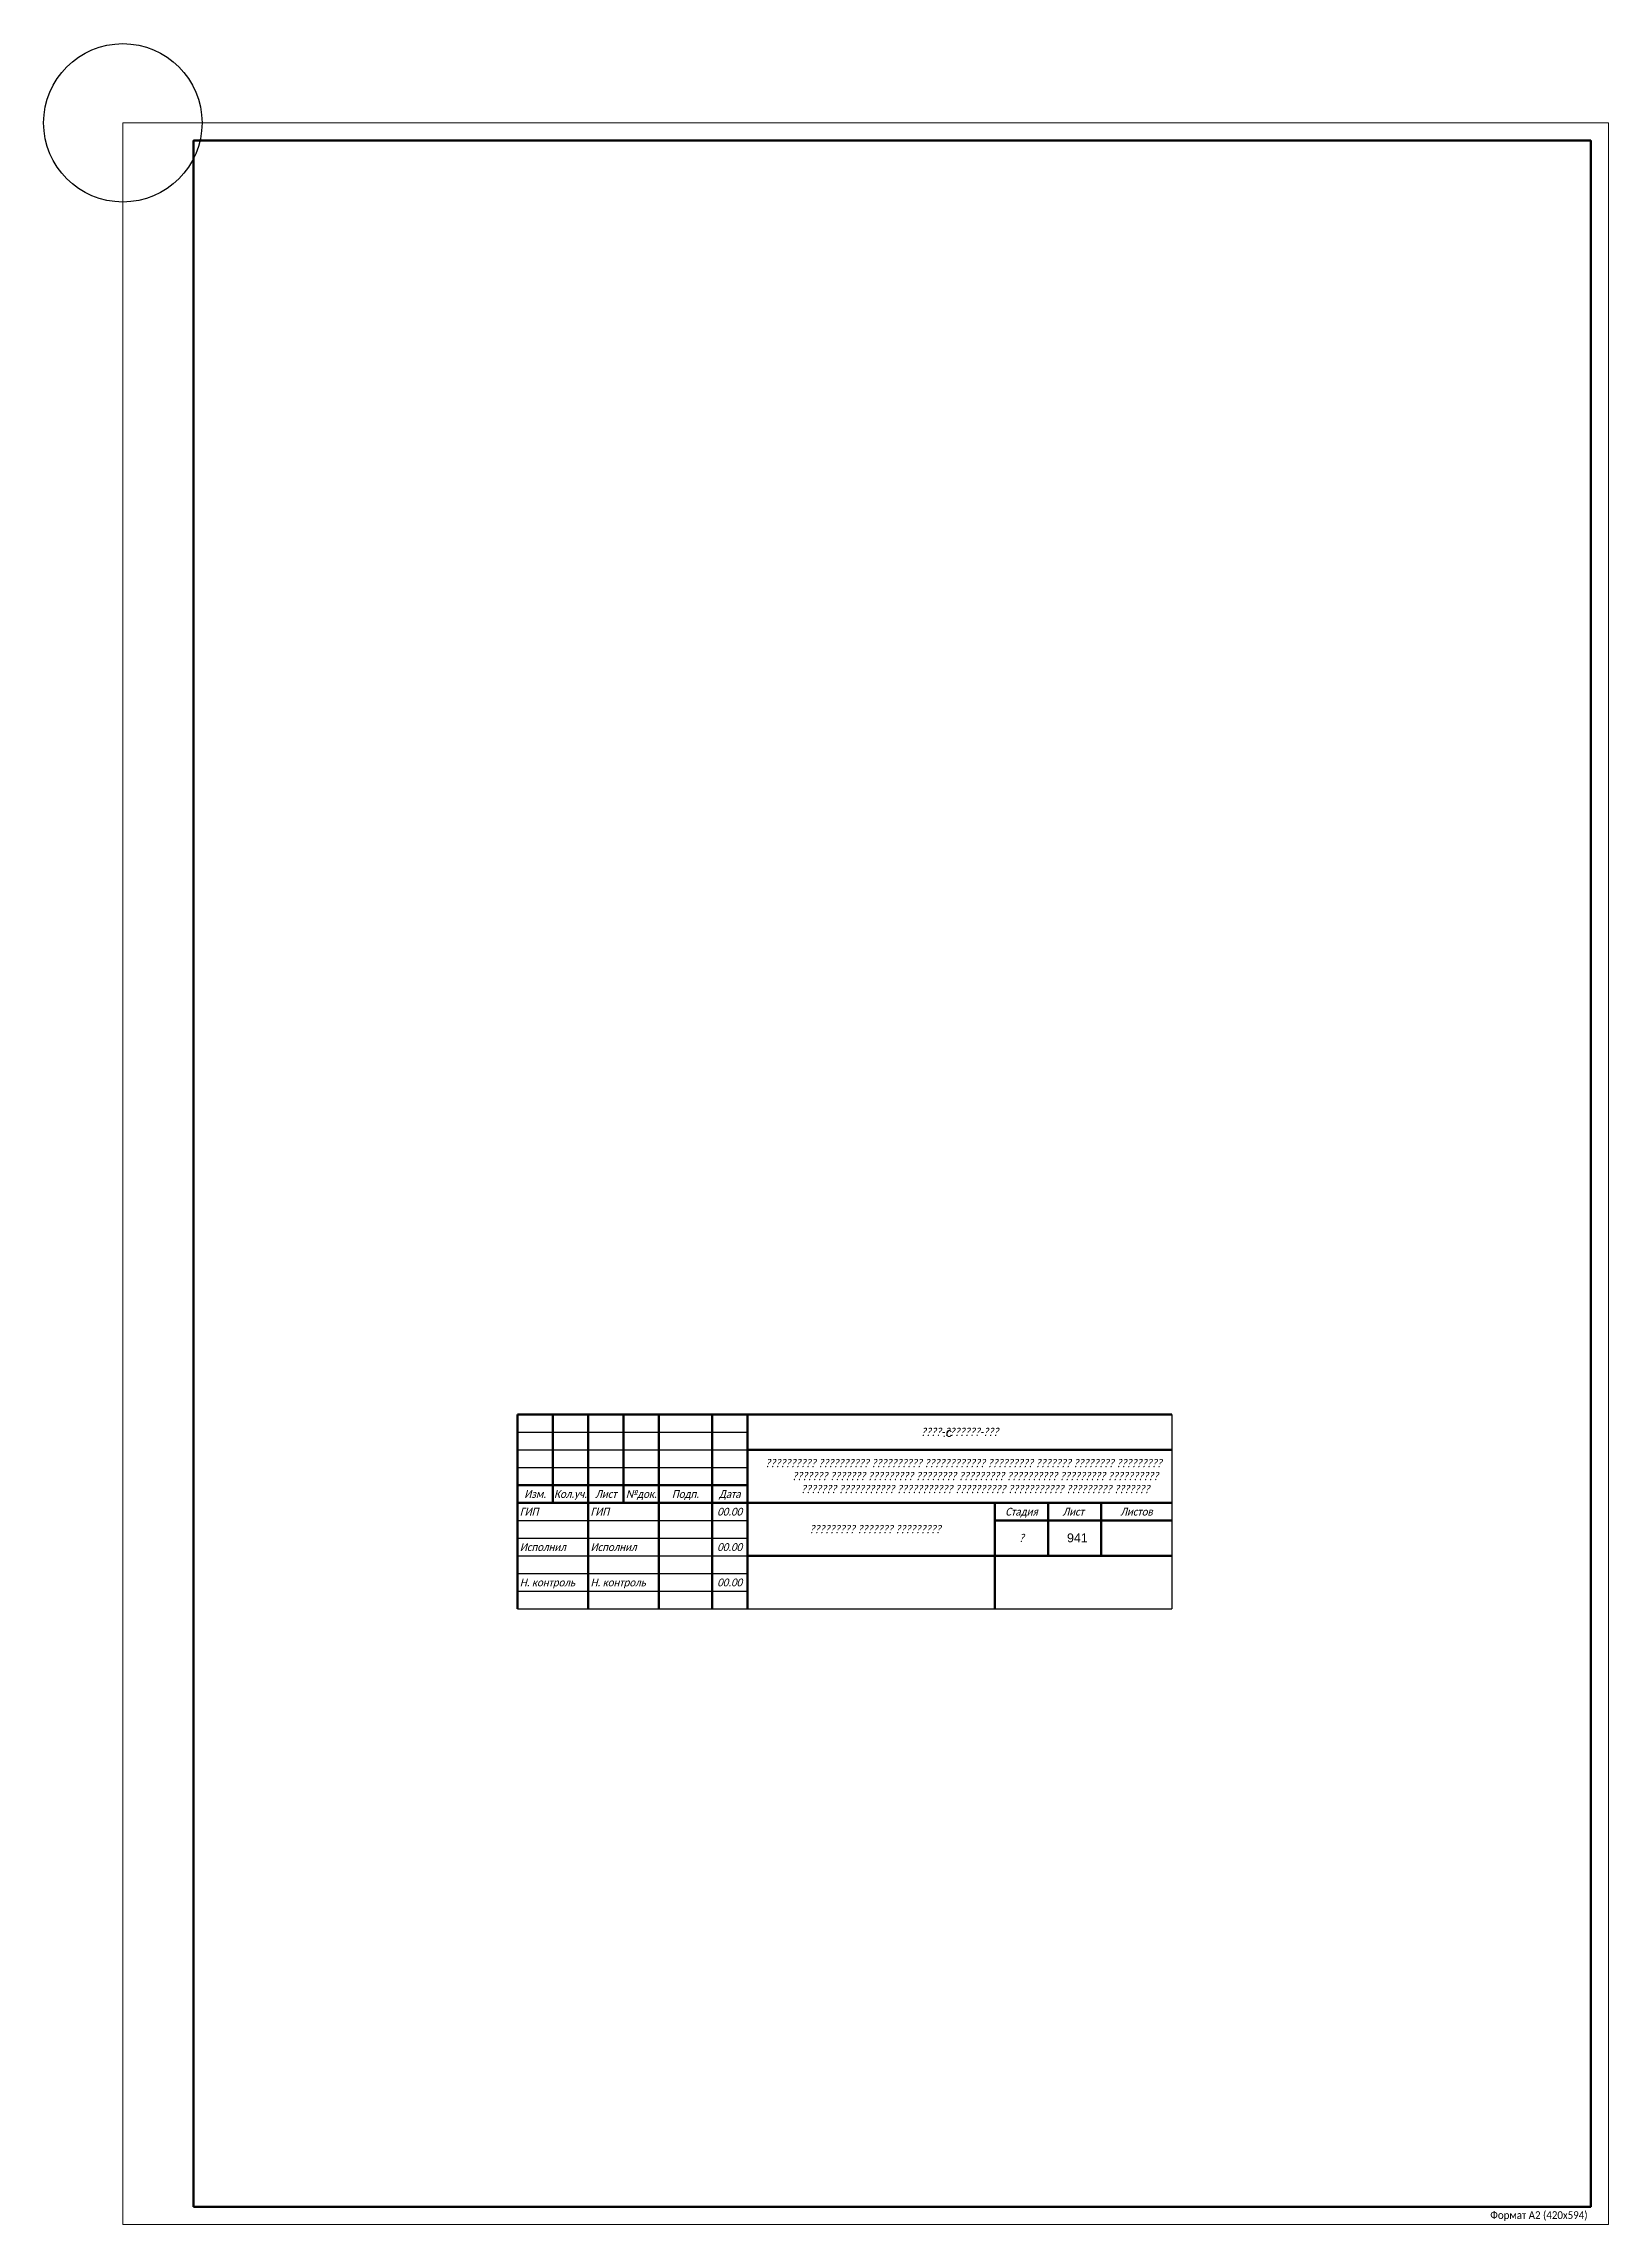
# Model space of a CAD drawing. Header units: millimetres. Extents: x 9094 to 12381, y -2227 to 957.
# Drawn here: x 10727 to 11170, y -309 to 307 of the extents above; entities that cross this region are included whole.
import ezdxf
from ezdxf.enums import TextEntityAlignment as Align

# ---------------------------------------------------------------- set-up
doc = ezdxf.new("R2010")
doc.units = ezdxf.units.MM
doc.layers.add('PaperFormat', color=7, linetype='Continuous')
doc.layers.add('ShtampPaper', color=7, linetype='Continuous')
doc.styles.add('!!!VStyle', font='calibri.ttf', dxfattribs={"width": 0.9, "height": 2.2})
doc.styles.add('shtampText', font='calibri.ttf', dxfattribs={"width": 0.9, "oblique": 15, "height": 2.2})
doc.styles.get("Standard").update_dxf_attribs({"font": 'arial.ttf'})

# ---------------------------------------------------------------- blocks, each defined once
blk = doc.blocks.new('a2_1_420_594_progSheetFormat')
at = {"layer": 'PaperFormat', "color": 0, "linetype": 'Continuous', "lineweight": 15, "ltscale": 100}
blk.add_lwpolyline([(-420, 0), (0, 0), (0, 594), (-420, 594), (-420, 0)], dxfattribs=at)
at = {"layer": 'PaperFormat', "color": 0, "linetype": 'Continuous', "lineweight": 60, "ltscale": 100}
blk.add_lwpolyline([(-400, 5), (-5, 5), (-5, 589), (-400, 589), (-400, 5)], dxfattribs=at)
at = {"layer": 'PaperFormat', "style": '!!!VStyle', "width": 0.9}
blk.add_text('Формат А2 (420х594)', height=2.2, dxfattribs=at).set_placement((-33.39, 3.72), align=Align.TOP_LEFT)
blk = doc.blocks.new('BS_120_55_0_45_35_25_20_15_shprogSheetFormat')
at = {"layer": 'ShtampPaper', "lineweight": 50}
for p, q in [((-185, 55), (0, 55)), ((-185, 0), (-185, 55)), ((-175, 55), (-175, 30)), ((-165, 55), (-165, 0)), ((-155, 55), (-155, 30)), ((-145, 55), (-145, 0)), ((-130, 55), (-130, 0)), ((-120, 0), (-120, 54.99)), ((-120, 45), (0, 45)), ((-185, 35), (-120, 35)), ((-185, 30), (0, 30)), ((-50, 0), (-50, 30)), ((-50, 25), (0, 25)), ((-35, 30), (-35, 15)), ((-20, 30), (-20, 15)), ((-120, 15), (0, 15))]:
    blk.add_line(p, q, dxfattribs=at)
at = {"layer": 'ShtampPaper'}
for p, q in [((-185, 50), (-120, 50)), ((-185, 45), (-120, 45)), ((-185, 40), (-120, 40)), ((-185, 25), (-120, 25)), ((-185, 20), (-120, 20)), ((-185, 15), (-120, 15)), ((-185, 10), (-120, 10)), ((-185, 5), (-120, 5))]:
    blk.add_line(p, q, dxfattribs=at)
at = {"layer": 'ShtampPaper', "ltscale": 50}
for p in [(0, 55), (-185, 0)]:
    blk.add_line(p, (0, 0), dxfattribs=at)
at = {"layer": 'ShtampPaper', "style": 'shtampText', "oblique": 15, "width": 0.9}
for s, p in [('Изм.', (-180, 32.5)), ('Кол.уч.', (-170, 32.5)), ('Лист', (-160, 32.5)), ('№док.', (-150, 32.5)), ('Подп.', (-137.5, 32.5)), ('Дата', (-125, 32.5)), ('Стадия', (-42.5, 27.5)), ('Лист', (-27.88, 27.5)), ('Листов', (-10, 27.5))]:
    blk.add_text(s, height=2.2, dxfattribs=at).set_placement(p, align=Align.MIDDLE_CENTER)
for s, p in [('ГИП', (-184.31, 27.5)), ('ГИП', (-164.31, 27.5)), ('Исполнил', (-184.31, 17.5)), ('Исполнил', (-164.31, 17.5)), ('Н. контроль', (-184.31, 7.5)), ('Н. контроль', (-164.31, 7.5))]:
    blk.add_text(s, height=2.2, dxfattribs=at).set_placement(p, align=Align.MIDDLE_LEFT)
at = {"layer": 'ShtampPaper', "ltscale": 100, "style": 'shtampText', "oblique": 15, "width": 0.9}
for p in [(-125, 27.5), (-125, 17.5), (-125, 7.5)]:
    blk.add_text('00.00', height=2.2, dxfattribs=at).set_placement(p, align=Align.MIDDLE_CENTER)
at = {"layer": 'ShtampPaper', "char_height": 2.2, "attachment_point": 5, "style": 'shtampText'}
for s, insert, width in [('????-???????-???', (-60, 50), 120), ('\\pi-6.6,l8.8,t17.6;??????????^I?????????? ?????????? ???????????? ????????? ??????? ???????? ????????? \\P\\pi0,t8.8;??????? ??????? ????????? ???????? ????????? ?????????? ????????? ?????????? \\P??????? ??????????? ??????????? ?????????? ??????????? ????????? ???????', (-60, 37.5), 120), ('\\pi-6.6,l8.8,t8.8;????????? ??????? ?????????', (-85, 22.5), 70), ('?', (-42.5, 20), 15)]:
    blk.add_mtext(s, dxfattribs=dict(at, insert=insert, width=width))

msp = doc.modelspace()

# ---------------------------------------------------------------- linework, layer by layer
at = {"layer": 'PaperFormat'}
msp.add_circle((10749.785, 284.581), 22.393, dxfattribs=at)

# ---------------------------------------------------------------- block references
msp.add_blockref('a2_1_420_594_progSheetFormat', (11169.785, -309.419), dxfattribs=at)
at = {"layer": 'PaperFormat', "color": 1}
msp.add_blockref('BS_120_55_0_45_35_25_20_15_shprogSheetFormat', (11046.366, -135.474), dxfattribs=at)

# ---------------------------------------------------------------- texts
at = {"layer": 'PaperFormat', "char_height": 2.5, "attachment_point": 1}
for s, width, insert in [('.с', 53.28554, (10981.497, -84.337)), ('941', 4.99772, (11016.74, -114.121))]:
    msp.add_mtext_dynamic_manual_height_columns(s, width=width, gutter_width=12.5, heights=[0], dxfattribs=dict(at, insert=insert))

doc.saveas('drawing.dxf')
